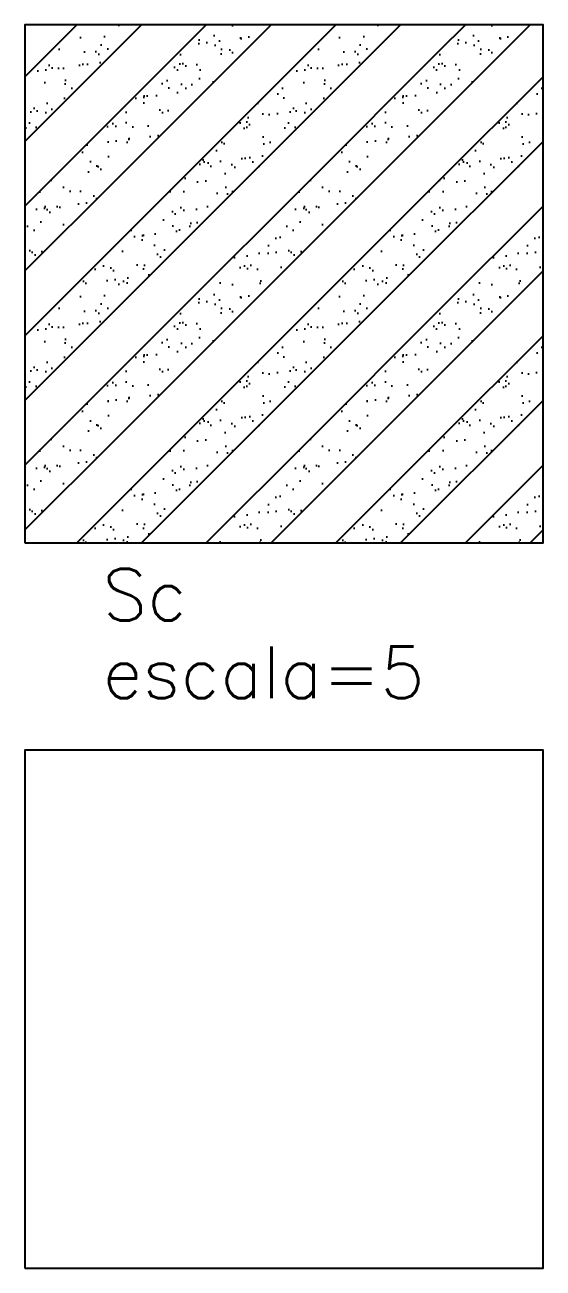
# Model space of a CAD drawing. Header units: inches. Extents: x -1 to 462, y -162 to 137.
# Drawn here: x 286 to 296, y -116 to -92 of the extents above; entities that cross this region are included whole.
import ezdxf

# ---------------------------------------------------------------- set-up
doc = ezdxf.new("R2010")
doc.units = ezdxf.units.IN
doc.header["$MEASUREMENT"] = 0
for name, color, linetype in [('HATCH', 7, 'Continuous'), ('RECTANGLE', 7, 'Continuous'), ('TEXT', 5, 'Continuous')]:
    doc.layers.add(name, color=color, linetype=linetype)
doc.styles.add('nr', font='simplex.shx')

msp = doc.modelspace()

# ---------------------------------------------------------------- hatches: boundary and pattern name
at = {"layer": 'HATCH'}
h = msp.add_hatch(dxfattribs=at)
h.set_pattern_fill('SC', color=256, scale=5, style=0, pattern_type=2)
h.set_pattern_definition([(0, (349.0885, -39.963), (0, 5), [0, -5]), (0, (350.0457, -39.7504), (0, 5), [0, -5]), (0, (349.9904, -39.6997), (0, 5), [0, -5]), (0, (349.692, -39.426), (0, 5), [0, -5]), (0, (350.5936, -39.163), (0, 5), [0, -5]), (0, (350.3326, -38.9237), (0, 5), [0, -5]), (0, (350.2773, -38.873), (0, 5), [0, -5]), (0, (351.507, -40), (0, 5), [0, -5]), (0, (349.364, -38.036), (0, 5), [0, -5]), (0, (349.103, -37.797), (0, 5), [0, -5]), (0, (349.0475, -37.746), (0, 5), [0, -5]), (0, (351.2344, -38.6604), (0, 5), [0, -5]), (0, (351.179, -38.6097), (0, 5), [0, -5]), (0, (350.8806, -38.336), (0, 5), [0, -5]), (0, (352.464, -39.7873), (0, 5), [0, -5]), (0, (352.409, -39.7366), (0, 5), [0, -5]), (0, (352.1103, -39.463), (0, 5), [0, -5]), (0, (350.0047, -37.5335), (0, 5), [0, -5]), (0, (349.9494, -37.483), (0, 5), [0, -5]), (0, (349.651, -37.209), (0, 5), [0, -5]), (0, (353.899, -35.6535), (0, 5), [0, -5]), (0, (353.8437, -35.603), (0, 5), [0, -5]), (0, (353.612, -36.4803), (0, 5), [0, -5]), (0, (353.5567, -36.4296), (0, 5), [0, -5]), (0, (353.258, -36.156), (0, 5), [0, -5]), (0, (352.382, -35.3534), (0, 5), [0, -5]), (0, (352.327, -35.3027), (0, 5), [0, -5]), (0, (352.971, -36.9827), (0, 5), [0, -5]), (0, (352.71, -36.7436), (0, 5), [0, -5]), (0, (352.655, -36.693), (0, 5), [0, -5]), (0, (353.94, -37.8705), (0, 5), [0, -5]), (0, (353.8847, -37.82), (0, 5), [0, -5]), (0, (351.7414, -35.856), (0, 5), [0, -5]), (0, (351.4804, -35.6167), (0, 5), [0, -5]), (0, (351.425, -35.566), (0, 5), [0, -5]), (0, (352.423, -37.5703), (0, 5), [0, -5]), (0, (352.368, -37.5196), (0, 5), [0, -5]), (0, (352.0693, -37.246), (0, 5), [0, -5]), (0, (351.1935, -36.4434), (0, 5), [0, -5]), (0, (351.138, -36.393), (0, 5), [0, -5]), (0, (350.8396, -36.119), (0, 5), [0, -5]), (0, (353.653, -38.697), (0, 5), [0, -5]), (0, (353.5977, -38.6465), (0, 5), [0, -5]), (0, (353.299, -38.373), (0, 5), [0, -5]), (0, (349.9084, -35.266), (0, 5), [0, -5]), (0, (351.7824, -38.073), (0, 5), [0, -5]), (0, (351.5214, -37.8336), (0, 5), [0, -5]), (0, (351.466, -37.783), (0, 5), [0, -5]), (0, (350.5526, -36.946), (0, 5), [0, -5]), (0, (350.2916, -36.7067), (0, 5), [0, -5]), (0, (350.2363, -36.656), (0, 5), [0, -5]), (0, (353.012, -39.1997), (0, 5), [0, -5]), (0, (352.751, -38.9605), (0, 5), [0, -5]), (0, (352.696, -38.91), (0, 5), [0, -5]), (0, (349.323, -35.819), (0, 5), [0, -5]), (0, (349.062, -35.58), (0, 5), [0, -5]), (0, (349.0065, -35.529), (0, 5), [0, -5]), (0, (349.5854, -39.7295), (0, 5), [0, -5]), (0, (349.459, -39.649), (0, 5), [0, -5]), (0, (350.5197, -39.728), (0, 5), [0, -5]), (0, (350.393, -39.647), (0, 5), [0, -5]), (0, (349.7986, -39.2684), (0, 5), [0, -5]), (0, (350.733, -39.2667), (0, 5), [0, -5]), (0, (350.2774, -38.9765), (0, 5), [0, -5]), (0, (350.151, -38.896), (0, 5), [0, -5]), (0, (349.101, -38.227), (0, 5), [0, -5]), (0, (351.2116, -38.975), (0, 5), [0, -5]), (0, (351.085, -38.894), (0, 5), [0, -5]), (0, (350.4905, -38.5154), (0, 5), [0, -5]), (0, (352.388, -39.7244), (0, 5), [0, -5]), (0, (352.2616, -39.644), (0, 5), [0, -5]), (0, (349.314, -37.766), (0, 5), [0, -5]), (0, (351.425, -38.5137), (0, 5), [0, -5]), (0, (350.9693, -38.2236), (0, 5), [0, -5]), (0, (352.6013, -39.2633), (0, 5), [0, -5]), (0, (349.793, -37.474), (0, 5), [0, -5]), (0, (349.6663, -37.3935), (0, 5), [0, -5]), (0, (353.9794, -35.963), (0, 5), [0, -5]), (0, (353.853, -35.8825), (0, 5), [0, -5]), (0, (353.5006, -36.255), (0, 5), [0, -5]), (0, (353.045, -35.965), (0, 5), [0, -5]), (0, (351.8687, -35.2153), (0, 5), [0, -5]), (0, (351.742, -35.1347), (0, 5), [0, -5]), (0, (353.2875, -36.716), (0, 5), [0, -5]), (0, (353.161, -36.6354), (0, 5), [0, -5]), (0, (351.39, -35.507), (0, 5), [0, -5]), (0, (352.8087, -37.008), (0, 5), [0, -5]), (0, (352.353, -36.7177), (0, 5), [0, -5]), (0, (351.1767, -35.968), (0, 5), [0, -5]), (0, (351.05, -35.8876), (0, 5), [0, -5]), (0, (353.985, -37.7574), (0, 5), [0, -5]), (0, (350, -35.2187), (0, 5), [0, -5]), (0, (349.8737, -35.138), (0, 5), [0, -5]), (0, (352.5955, -37.469), (0, 5), [0, -5]), (0, (352.469, -37.3884), (0, 5), [0, -5]), (0, (350.698, -36.26), (0, 5), [0, -5]), (0, (353.772, -38.2185), (0, 5), [0, -5]), (0, (353.6456, -38.138), (0, 5), [0, -5]), (0, (349.5214, -35.5105), (0, 5), [0, -5]), (0, (349.066, -35.2204), (0, 5), [0, -5]), (0, (352.1167, -37.761), (0, 5), [0, -5]), (0, (351.6613, -37.4707), (0, 5), [0, -5]), (0, (350.485, -36.721), (0, 5), [0, -5]), (0, (350.358, -36.6405), (0, 5), [0, -5]), (0, (353.293, -38.5104), (0, 5), [0, -5]), (0, (349.1817, -35.891), (0, 5), [0, -5]), (0, (351.9036, -38.222), (0, 5), [0, -5]), (0, (351.777, -38.1413), (0, 5), [0, -5]), (0, (353.08, -38.9714), (0, 5), [0, -5]), (0, (352.9536, -38.891), (0, 5), [0, -5]), (0, (350.006, -37.013), (0, 5), [0, -5]), (0, (353.568, -39.1374), (0, 5), [0, -5]), (0, (353.412, -39.158), (0, 5), [0, -5]), (0, (353.0044, -39.2116), (0, 5), [0, -5]), (0, (352.7605, -39.2437), (0, 5), [0, -5]), (0, (352.6043, -39.2643), (0, 5), [0, -5]), (0, (352.197, -39.318), (0, 5), [0, -5]), (0, (350.582, -39.5305), (0, 5), [0, -5]), (0, (350.338, -39.5626), (0, 5), [0, -5]), (0, (350.1817, -39.583), (0, 5), [0, -5]), (0, (349.7743, -39.637), (0, 5), [0, -5]), (0, (349.5304, -39.669), (0, 5), [0, -5]), (0, (349.374, -39.6895), (0, 5), [0, -5]), (0, (353.943, -38.3113), (0, 5), [0, -5]), (0, (353.5353, -38.365), (0, 5), [0, -5]), (0, (353.2914, -38.397), (0, 5), [0, -5]), (0, (353.1353, -38.4176), (0, 5), [0, -5]), (0, (351.52, -38.63), (0, 5), [0, -5]), (0, (351.1127, -38.684), (0, 5), [0, -5]), (0, (350.869, -38.716), (0, 5), [0, -5]), (0, (350.7127, -38.7366), (0, 5), [0, -5]), (0, (350.305, -38.79), (0, 5), [0, -5]), (0, (349.486, -35.0143), (0, 5), [0, -5]), (0, (349.3297, -35.035), (0, 5), [0, -5]), (0, (352.185, -35.4357), (0, 5), [0, -5]), (0, (352.029, -35.4563), (0, 5), [0, -5]), (0, (351.6214, -35.51), (0, 5), [0, -5]), (0, (351.3775, -35.542), (0, 5), [0, -5]), (0, (351.2213, -35.5626), (0, 5), [0, -5]), (0, (353.8, -35.223), (0, 5), [0, -5]), (0, (349.199, -35.829), (0, 5), [0, -5]), (0, (353.9205, -35.984), (0, 5), [0, -5]), (0, (353.513, -36.0376), (0, 5), [0, -5]), (0, (353.269, -36.0697), (0, 5), [0, -5]), (0, (353.113, -36.0903), (0, 5), [0, -5]), (0, (351.0905, -36.3566), (0, 5), [0, -5]), (0, (350.8466, -36.3887), (0, 5), [0, -5]), (0, (350.6904, -36.4093), (0, 5), [0, -5]), (0, (350.283, -36.463), (0, 5), [0, -5]), (0, (350.039, -36.495), (0, 5), [0, -5]), (0, (353.3896, -36.8306), (0, 5), [0, -5]), (0, (352.982, -36.8843), (0, 5), [0, -5]), (0, (352.738, -36.9164), (0, 5), [0, -5]), (0, (352.582, -36.937), (0, 5), [0, -5]), (0, (352.1746, -36.9906), (0, 5), [0, -5]), (0, (350.3156, -37.2353), (0, 5), [0, -5]), (0, (350.1595, -37.256), (0, 5), [0, -5]), (0, (349.752, -37.3095), (0, 5), [0, -5]), (0, (349.508, -37.3417), (0, 5), [0, -5]), (0, (349.352, -37.362), (0, 5), [0, -5]), (0, (352.451, -37.731), (0, 5), [0, -5]), (0, (352.2073, -37.763), (0, 5), [0, -5]), (0, (352.051, -37.7836), (0, 5), [0, -5]), (0, (351.6436, -37.837), (0, 5), [0, -5]), (0, (351.4, -37.8694), (0, 5), [0, -5]), (0, (351.2436, -37.89), (0, 5), [0, -5]), (0, (349.6285, -38.1025), (0, 5), [0, -5]), (0, (349.221, -38.156), (0, 5), [0, -5]), (0, (353.7643, -38.6574), (0, 5), [0, -5]), (0, (353.3775, -38.954), (0, 5), [0, -5]), (0, (352.973, -39.2646), (0, 5), [0, -5]), (0, (352.611, -39.542), (0, 5), [0, -5]), (0, (352.2244, -39.839), (0, 5), [0, -5]), (0, (353.7454, -38.0793), (0, 5), [0, -5]), (0, (353.3586, -38.376), (0, 5), [0, -5]), (0, (352.954, -38.6866), (0, 5), [0, -5]), (0, (352.592, -38.964), (0, 5), [0, -5]), (0, (351.763, -38.4153), (0, 5), [0, -5]), (0, (351.4013, -38.693), (0, 5), [0, -5]), (0, (351.0145, -38.9897), (0, 5), [0, -5]), (0, (350.61, -39.3), (0, 5), [0, -5]), (0, (350.248, -39.5777), (0, 5), [0, -5]), (0, (349.8614, -39.8745), (0, 5), [0, -5]), (0, (353.6887, -36.345), (0, 5), [0, -5]), (0, (353.302, -36.642), (0, 5), [0, -5]), (0, (352.8973, -36.9524), (0, 5), [0, -5]), (0, (352.5355, -37.23), (0, 5), [0, -5]), (0, (352.149, -37.527), (0, 5), [0, -5]), (0, (351.744, -37.8373), (0, 5), [0, -5]), (0, (351.3824, -38.115), (0, 5), [0, -5]), (0, (350.9956, -38.4116), (0, 5), [0, -5]), (0, (350.591, -38.722), (0, 5), [0, -5]), (0, (350.229, -38.9997), (0, 5), [0, -5]), (0, (349.8425, -39.2965), (0, 5), [0, -5]), (0, (349.438, -39.607), (0, 5), [0, -5]), (0, (349.71, -35.25), (0, 5), [0, -5]), (0, (349.3056, -35.5606), (0, 5), [0, -5]), (0, (351.288, -35.2246), (0, 5), [0, -5]), (0, (352.073, -35.2146), (0, 5), [0, -5]), (0, (351.6686, -35.525), (0, 5), [0, -5]), (0, (351.307, -35.8027), (0, 5), [0, -5]), (0, (350.92, -36.0994), (0, 5), [0, -5]), (0, (350.5154, -36.41), (0, 5), [0, -5]), (0, (350.1537, -36.6875), (0, 5), [0, -5]), (0, (349.767, -36.9843), (0, 5), [0, -5]), (0, (349.3623, -37.2947), (0, 5), [0, -5]), (0, (349.0005, -37.5723), (0, 5), [0, -5]), (0, (351.3257, -36.3807), (0, 5), [0, -5]), (0, (350.939, -36.6775), (0, 5), [0, -5]), (0, (350.5343, -36.988), (0, 5), [0, -5]), (0, (350.1726, -37.2656), (0, 5), [0, -5]), (0, (349.786, -37.5623), (0, 5), [0, -5]), (0, (349.381, -37.873), (0, 5), [0, -5]), (0, (349.0194, -38.1504), (0, 5), [0, -5]), (0, (353.67, -35.767), (0, 5), [0, -5]), (0, (353.283, -36.064), (0, 5), [0, -5]), (0, (352.8784, -36.3744), (0, 5), [0, -5]), (0, (352.5166, -36.652), (0, 5), [0, -5]), (0, (352.13, -36.9487), (0, 5), [0, -5]), (45, (349, -40), (0, 5), [7.07107, 0]), (45, (350.25, -40), (0, 5), [5.3033, -1.76777]), (45, (351.5, -40), (0, 5), [3.53553, -3.53553]), (45, (352.75, -40), (0, 5), [1.76777, -5.3033]), (45, (349, -36.25), (0, 5), [1.76777, -5.3033]), (45, (349, -37.5), (0, 5), [3.53553, -3.53553]), (45, (349, -38.75), (0, 5), [5.3033, -1.76777])])
h.paths.add_polyline_path([(296, -92), (286, -92), (286, -102), (296, -102)])

# ---------------------------------------------------------------- linework, layer by layer
at = {"layer": 'RECTANGLE'}
for points in [[(286, -102), (296, -102), (296, -92), (286, -92)], [(286, -116), (296, -116), (296, -106), (286, -106)]]:
    msp.add_lwpolyline(points, close=True, dxfattribs=at)

# ---------------------------------------------------------------- texts
at = {"layer": 'TEXT', "style": 'nr'}
for s, p in [('Sc', (287.5, -103.5)), ('escala=5', (287.5, -105))]:
    msp.add_text(s, height=1, dxfattribs=at).set_placement(p)

doc.saveas('drawing.dxf')
